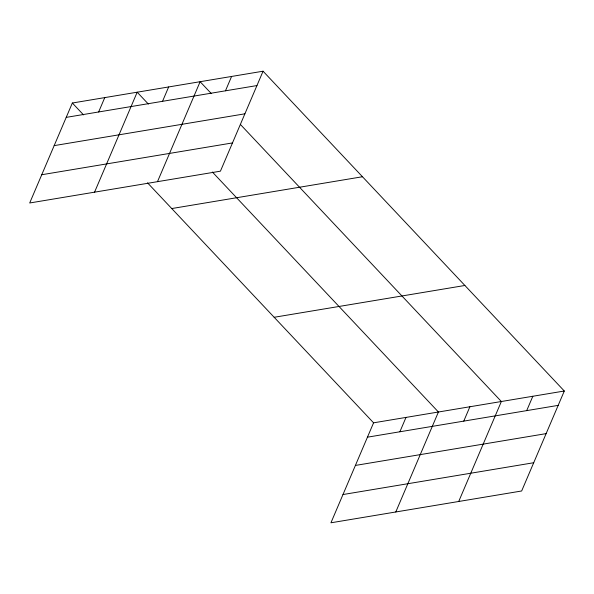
<?xml version="1.0" encoding="UTF-8"?>
<svg xmlns="http://www.w3.org/2000/svg" width="594" height="594" viewBox="0 0 594 594"><rect width="100%" height="100%" fill="white"/><g stroke="black" fill="none" stroke-linecap="round" stroke-linejoin="round"><path stroke-width="0.89" d="M263.068 71.206L72.342 103.014L29.7 202.985L220.426 171.176L263.068 71.206L564.3 391.015L521.658 490.986L330.932 522.794L373.574 422.824L564.3 391.015M98.641 111.969L104.767 97.609M94.55 192.174L137.184 92.204L148.374 104.076M162.533 101.314L168.659 86.954M157.484 181.675L200.126 81.705L211.308 93.577M225.468 90.815L231.593 76.455M399.873 431.779L405.999 417.419M395.782 511.976L438.424 412.006L212.362 172.015M463.766 421.124L469.891 406.764M458.716 501.485L501.358 401.514L240.511 124.577M526.707 410.625L532.833 396.265M66.216 117.382L256.942 85.566M54.165 145.627L244.891 113.818M41.751 174.733L232.477 142.924M171.748 208.553L362.474 176.745M274.168 317.285L464.894 285.476M367.448 437.184L558.174 405.375M355.398 465.436L546.124 433.627M342.983 494.542L533.709 462.733M72.342 103.014L83.524 114.887M147.52 182.826L373.574 422.824"/></g></svg>
